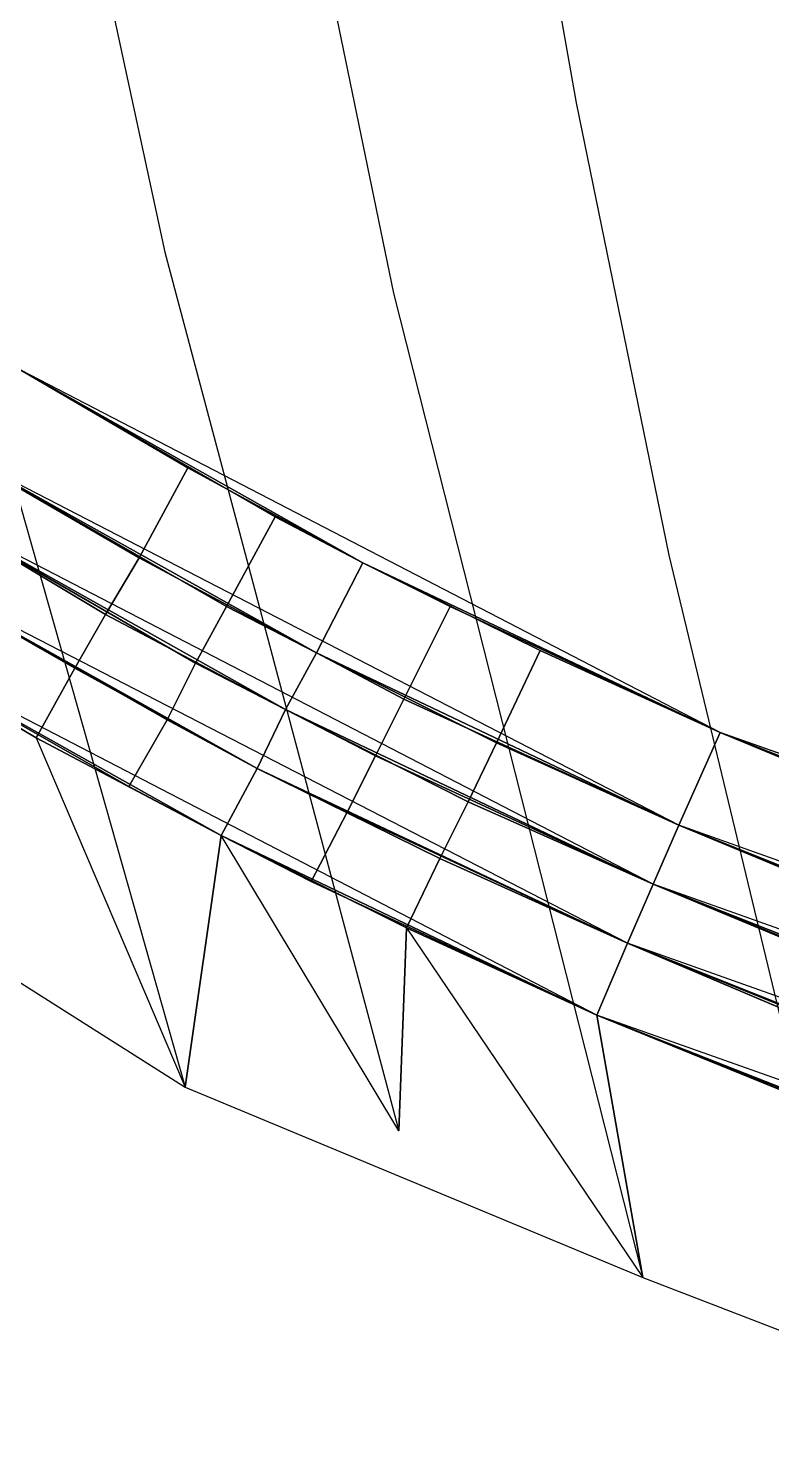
# Model space of a CAD drawing. Extents: x -24.1 to 24.1, y -24.4 to 24.4.
# Drawn here: x -11.64 to -8.75, y -23.41 to -17.88 of the extents above; entities that cross this region are included whole.
import ezdxf

# ---------------------------------------------------------------- set-up
doc = ezdxf.new("R2010")
doc.units = 0
doc.header["$MEASUREMENT"] = 0
for name, color, linetype in [('Concrete bases crown', 7, 'CONTINUOUS'), ('Concrete bases crown bottom', 7, 'CONTINUOUS'), ('Concrete bases crown side1', 7, 'CONTINUOUS'), ('Concrete bases crown side2', 7, 'CONTINUOUS'), ('Concrete bases crown side3', 7, 'CONTINUOUS'), ('Concrete bases crown side4', 7, 'CONTINUOUS'), ('Concrete bases crown top', 7, 'CONTINUOUS'), ('FEA3', 7, 'CONTINUOUS'), ('Mappers', 7, 'CONTINUOUS'), ('SupportsSph', 7, 'CONTINUOUS'), ('TendonPoints3', 7, 'CONTINUOUS'), ('Tendons 1 internal', 7, 'CONTINUOUS'), ('Tendons 2 external', 7, 'CONTINUOUS'), ('Tendons 3 middle', 7, 'CONTINUOUS'), ('UpperTendons', 7, 'CONTINUOUS'), ('UpperTendons Crown', 7, 'CONTINUOUS')]:
    doc.layers.add(name, color=color, linetype=linetype)

msp = doc.modelspace()

# ---------------------------------------------------------------- linework, layer by layer
at = {"layer": 'Concrete bases crown'}
for points in [[(-8.95, -20.62, 58.95), (-11.67, -19.21, 58.95), (-10.34, -19.96, 57.86)], [(-11.67, -19.21, 58.95), (-10.68, -19.78, 57.58), (-10.34, -19.96, 57.86)], [(-11.67, -19.21, 54.58), (-10.34, -19.96, 54.58), (-11.02, -19.59, 55.13)], [(-9.11, -20.98, 58.95), (-11.88, -19.55, 58.95), (-10.52, -20.31, 57.86)], [(-9.11, -20.98, 58.95), (-11.88, -19.55, 58.95), (-10.52, -20.31, 57.86)], [(-11.88, -19.55, 58.95), (-10.87, -20.13, 57.58), (-10.52, -20.31, 57.86)], [(-11.88, -19.55, 58.95), (-10.87, -20.13, 57.58), (-10.52, -20.31, 57.86)], [(-11.88, -19.55, 54.58), (-10.52, -20.31, 54.58), (-11.21, -19.94, 55.13)], [(-11.88, -19.55, 54.58), (-10.52, -20.31, 54.58), (-11.21, -19.94, 55.13)], [(-9.21, -21.21, 58.95), (-12.01, -19.76, 58.95), (-10.64, -20.53, 57.86)], [(-9.21, -21.21, 58.95), (-12.01, -19.76, 58.95), (-10.64, -20.53, 57.86)], [(-12.01, -19.76, 58.95), (-10.99, -20.35, 57.58), (-10.64, -20.53, 57.86)], [(-12.01, -19.76, 58.95), (-10.99, -20.35, 57.58), (-10.64, -20.53, 57.86)], [(-12.01, -19.76, 54.58), (-10.64, -20.53, 54.58), (-11.34, -20.16, 55.13)], [(-12.01, -19.76, 54.58), (-10.64, -20.53, 54.58), (-11.34, -20.16, 55.13)], [(-8.95, -20.62, 58.95), (-10.34, -19.96, 57.86), (-10, -20.13, 57.58)], [(-10.34, -19.96, 54.58), (-8.95, -20.62, 54.58), (-9.65, -20.3, 55.13)], [(-9.31, -21.44, 58.95), (-12.14, -19.98, 58.95), (-10.75, -20.76, 57.86)], [(-9.31, -21.44, 58.95), (-12.14, -19.98, 58.95), (-10.75, -20.76, 57.86)], [(-12.14, -19.98, 58.95), (-11.1, -20.57, 57.58), (-10.75, -20.76, 57.86)], [(-12.14, -19.98, 58.95), (-11.1, -20.57, 57.58), (-10.75, -20.76, 57.86)], [(-12.14, -19.98, 54.58), (-10.75, -20.76, 54.58), (-11.46, -20.37, 55.13)], [(-12.14, -19.98, 54.58), (-10.75, -20.76, 54.58), (-11.46, -20.37, 55.13)], [(-9.43, -21.72, 58.95), (-12.3, -20.23, 58.95), (-10.89, -21.02, 57.86)], [(-12.3, -20.23, 58.95), (-11.25, -20.83, 57.58), (-10.89, -21.02, 57.86)], [(-12.3, -20.23, 54.58), (-10.89, -21.02, 54.58), (-11.61, -20.64, 55.13)], [(-9.11, -20.98, 58.95), (-10.52, -20.31, 57.86), (-10.18, -20.49, 57.58)], [(-9.11, -20.98, 58.95), (-10.52, -20.31, 57.86), (-10.18, -20.49, 57.58)], [(-10.52, -20.31, 54.58), (-9.11, -20.98, 54.58), (-9.82, -20.66, 55.13)], [(-10.52, -20.31, 54.58), (-9.11, -20.98, 54.58), (-9.82, -20.66, 55.13)], [(-9.21, -21.21, 58.95), (-10.64, -20.53, 57.86), (-10.29, -20.71, 57.58)], [(-9.21, -21.21, 58.95), (-10.64, -20.53, 57.86), (-10.29, -20.71, 57.58)], [(-10.64, -20.53, 54.58), (-9.21, -21.21, 54.58), (-9.93, -20.89, 55.13)], [(-10.64, -20.53, 54.58), (-9.21, -21.21, 54.58), (-9.93, -20.89, 55.13)], [(-8.95, -20.62, 58.95), (-7.88, -21.05, 57.58), (-7.53, -21.18, 57.86)], [(-6.06, -21.64, 58.95), (-8.95, -20.62, 58.95), (-7.53, -21.18, 57.86)], [(-8.95, -20.62, 54.58), (-7.53, -21.18, 54.58), (-8.25, -20.91, 55.13)], [(-9.31, -21.44, 58.95), (-10.75, -20.76, 57.86), (-10.4, -20.93, 57.58)], [(-9.31, -21.44, 58.95), (-10.75, -20.76, 57.86), (-10.4, -20.93, 57.58)], [(-10.75, -20.76, 54.58), (-9.31, -21.44, 54.58), (-10.04, -21.11, 55.13)], [(-10.75, -20.76, 54.58), (-9.31, -21.44, 54.58), (-10.04, -21.11, 55.13)], [(-9.11, -20.98, 58.95), (-8.02, -21.42, 57.58), (-7.66, -21.56, 57.86)], [(-9.11, -20.98, 58.95), (-8.02, -21.42, 57.58), (-7.66, -21.56, 57.86)], [(-6.17, -22.03, 58.95), (-9.11, -20.98, 58.95), (-7.66, -21.56, 57.86)], [(-6.17, -22.03, 58.95), (-9.11, -20.98, 58.95), (-7.66, -21.56, 57.86)], [(-9.11, -20.98, 54.58), (-7.66, -21.56, 54.58), (-8.39, -21.28, 55.13)], [(-9.11, -20.98, 54.58), (-7.66, -21.56, 54.58), (-8.39, -21.28, 55.13)], [(-9.43, -21.72, 58.95), (-10.89, -21.02, 57.86), (-10.54, -21.2, 57.58)], [(-10.89, -21.02, 54.58), (-9.43, -21.72, 54.58), (-10.17, -21.38, 55.13)], [(-9.21, -21.21, 58.95), (-8.11, -21.66, 57.58), (-7.74, -21.79, 57.86)], [(-9.21, -21.21, 58.95), (-8.11, -21.66, 57.58), (-7.74, -21.79, 57.86)], [(-6.23, -22.27, 58.95), (-9.21, -21.21, 58.95), (-7.74, -21.79, 57.86)], [(-6.23, -22.27, 58.95), (-9.21, -21.21, 58.95), (-7.74, -21.79, 57.86)], [(-9.21, -21.21, 54.58), (-7.74, -21.79, 54.58), (-8.49, -21.51, 55.13)], [(-9.21, -21.21, 54.58), (-7.74, -21.79, 54.58), (-8.49, -21.51, 55.13)], [(-9.31, -21.44, 58.95), (-8.2, -21.89, 57.58), (-7.83, -22.03, 57.86)], [(-9.31, -21.44, 58.95), (-8.2, -21.89, 57.58), (-7.83, -22.03, 57.86)], [(-6.3, -22.51, 58.95), (-9.31, -21.44, 58.95), (-7.83, -22.03, 57.86)], [(-6.3, -22.51, 58.95), (-9.31, -21.44, 58.95), (-7.83, -22.03, 57.86)], [(-9.31, -21.44, 54.58), (-7.83, -22.03, 54.58), (-8.58, -21.75, 55.13)], [(-9.31, -21.44, 54.58), (-7.83, -22.03, 54.58), (-8.58, -21.75, 55.13)], [(-9.43, -21.72, 58.95), (-8.3, -22.17, 57.58), (-7.93, -22.31, 57.86)], [(-6.38, -22.8, 58.95), (-9.43, -21.72, 58.95), (-7.93, -22.31, 57.86)], [(-9.43, -21.72, 54.58), (-7.93, -22.31, 54.58), (-8.69, -22.02, 55.13)]]:
    msp.add_3dface(points, dxfattribs=at)
at = {"layer": 'Concrete bases crown bottom'}
for points in [[(-11.67, -19.21, 58.95), (-12.65, -18.58, 57.58), (-11.67, -19.21, 56.77), (-10.68, -19.78, 57.58)], [(-11.67, -19.21, 55.67), (-12.32, -18.8, 55.13), (-11.67, -19.21, 54.58), (-11.02, -19.59, 55.13)], [(-11.67, -19.21, 56.77), (-12.32, -18.8, 56.22), (-11.67, -19.21, 55.67), (-11.02, -19.59, 56.22)], [(-11.88, -19.55, 58.95), (-12.87, -18.91, 57.58), (-11.88, -19.55, 56.77), (-10.87, -20.13, 57.58)], [(-12.01, -19.76, 58.95), (-13.02, -19.12, 57.58), (-12.01, -19.76, 56.77), (-10.99, -20.35, 57.58)], [(-11.88, -19.55, 55.67), (-12.54, -19.13, 55.13), (-11.88, -19.55, 54.58), (-11.21, -19.94, 55.13)], [(-11.88, -19.55, 56.77), (-12.54, -19.13, 56.22), (-11.88, -19.55, 55.67), (-11.21, -19.94, 56.22)], [(-11.02, -19.59, 56.22), (-11.67, -19.21, 55.67), (-11.02, -19.59, 55.13), (-10.34, -19.96, 55.67)], [(-10.34, -19.96, 57.13), (-10.68, -19.78, 57.58), (-11.67, -19.21, 56.77), (-11.02, -19.59, 56.22)], [(-12.14, -19.98, 58.95), (-13.16, -19.32, 57.58), (-12.14, -19.98, 56.77), (-11.1, -20.57, 57.58)], [(-12.01, -19.76, 55.67), (-12.68, -19.34, 55.13), (-12.01, -19.76, 54.58), (-11.34, -20.16, 55.13)], [(-12.01, -19.76, 56.77), (-12.68, -19.34, 56.22), (-12.01, -19.76, 55.67), (-11.34, -20.16, 56.22)], [(-12.14, -19.98, 55.67), (-12.82, -19.55, 55.13), (-12.14, -19.98, 54.58), (-11.46, -20.37, 55.13)], [(-12.14, -19.98, 56.77), (-12.82, -19.55, 56.22), (-12.14, -19.98, 55.67), (-11.46, -20.37, 56.22)], [(-11.21, -19.94, 56.22), (-11.88, -19.55, 55.67), (-11.21, -19.94, 55.13), (-10.52, -20.31, 55.67)], [(-10.52, -20.31, 57.13), (-10.87, -20.13, 57.58), (-11.88, -19.55, 56.77), (-11.21, -19.94, 56.22)], [(-10.34, -19.96, 55.67), (-11.02, -19.59, 55.13), (-10.34, -19.96, 54.58), (-9.65, -20.3, 55.13)], [(-9.65, -20.3, 56.22), (-10.34, -19.96, 57.13), (-11.02, -19.59, 56.22), (-10.34, -19.96, 55.67)], [(-11.34, -20.16, 56.22), (-12.01, -19.76, 55.67), (-11.34, -20.16, 55.13), (-10.64, -20.53, 55.67)], [(-10.64, -20.53, 57.13), (-10.99, -20.35, 57.58), (-12.01, -19.76, 56.77), (-11.34, -20.16, 56.22)], [(-10, -20.13, 57.58), (-10.34, -19.96, 57.86), (-10.68, -19.78, 57.58), (-10.34, -19.96, 57.13)], [(-10.52, -20.31, 55.67), (-11.21, -19.94, 55.13), (-10.52, -20.31, 54.58), (-9.82, -20.66, 55.13)], [(-9.82, -20.66, 56.22), (-10.52, -20.31, 57.13), (-11.21, -19.94, 56.22), (-10.52, -20.31, 55.67)], [(-9.65, -20.3, 56.22), (-10.34, -19.96, 55.67), (-9.65, -20.3, 55.13), (-8.95, -20.62, 55.67)], [(-10, -20.13, 57.58), (-10.34, -19.96, 57.13), (-9.65, -20.3, 56.22), (-8.95, -20.62, 56.77)], [(-11.46, -20.37, 56.22), (-12.14, -19.98, 55.67), (-11.46, -20.37, 55.13), (-10.75, -20.76, 55.67)], [(-10.75, -20.76, 57.13), (-11.1, -20.57, 57.58), (-12.14, -19.98, 56.77), (-11.46, -20.37, 56.22)], [(-10.64, -20.53, 55.67), (-11.34, -20.16, 55.13), (-10.64, -20.53, 54.58), (-9.93, -20.89, 55.13)], [(-9.93, -20.89, 56.22), (-10.64, -20.53, 57.13), (-11.34, -20.16, 56.22), (-10.64, -20.53, 55.67)], [(-10.18, -20.49, 57.58), (-10.52, -20.31, 57.86), (-10.87, -20.13, 57.58), (-10.52, -20.31, 57.13)], [(-8.95, -20.62, 58.95), (-10, -20.13, 57.58), (-8.95, -20.62, 56.77), (-7.88, -21.05, 57.58)], [(-10.29, -20.71, 57.58), (-10.64, -20.53, 57.86), (-10.99, -20.35, 57.58), (-10.64, -20.53, 57.13)], [(-9.82, -20.66, 56.22), (-10.52, -20.31, 55.67), (-9.82, -20.66, 55.13), (-9.11, -20.98, 55.67)], [(-10.18, -20.49, 57.58), (-10.52, -20.31, 57.13), (-9.82, -20.66, 56.22), (-9.11, -20.98, 56.77)], [(-8.95, -20.62, 55.67), (-9.65, -20.3, 55.13), (-8.95, -20.62, 54.58), (-8.25, -20.91, 55.13)], [(-8.95, -20.62, 56.77), (-9.65, -20.3, 56.22), (-8.95, -20.62, 55.67), (-8.25, -20.91, 56.22)], [(-10.75, -20.76, 55.67), (-11.46, -20.37, 55.13), (-10.75, -20.76, 54.58), (-10.04, -21.11, 55.13)], [(-10.04, -21.11, 56.22), (-10.75, -20.76, 57.13), (-11.46, -20.37, 56.22), (-10.75, -20.76, 55.67)], [(-9.11, -20.98, 58.95), (-10.18, -20.49, 57.58), (-9.11, -20.98, 56.77), (-8.02, -21.42, 57.58)], [(-10.4, -20.93, 57.58), (-10.75, -20.76, 57.86), (-11.1, -20.57, 57.58), (-10.75, -20.76, 57.13)], [(-9.93, -20.89, 56.22), (-10.64, -20.53, 55.67), (-9.93, -20.89, 55.13), (-9.21, -21.21, 55.67)], [(-10.29, -20.71, 57.58), (-10.64, -20.53, 57.13), (-9.93, -20.89, 56.22), (-9.21, -21.21, 56.77)], [(-8.25, -20.91, 56.22), (-8.95, -20.62, 55.67), (-8.25, -20.91, 55.13), (-7.53, -21.18, 55.67)], [(-7.53, -21.18, 57.13), (-7.88, -21.05, 57.58), (-8.95, -20.62, 56.77), (-8.25, -20.91, 56.22)], [(-9.11, -20.98, 55.67), (-9.82, -20.66, 55.13), (-9.11, -20.98, 54.58), (-8.39, -21.28, 55.13)], [(-9.11, -20.98, 56.77), (-9.82, -20.66, 56.22), (-9.11, -20.98, 55.67), (-8.39, -21.28, 56.22)], [(-9.21, -21.21, 58.95), (-10.29, -20.71, 57.58), (-9.21, -21.21, 56.77), (-8.11, -21.66, 57.58)], [(-10.04, -21.11, 56.22), (-10.75, -20.76, 55.67), (-10.04, -21.11, 55.13), (-9.31, -21.44, 55.67)], [(-10.4, -20.93, 57.58), (-10.75, -20.76, 57.13), (-10.04, -21.11, 56.22), (-9.31, -21.44, 56.77)], [(-9.21, -21.21, 55.67), (-9.93, -20.89, 55.13), (-9.21, -21.21, 54.58), (-8.49, -21.51, 55.13)], [(-9.21, -21.21, 56.77), (-9.93, -20.89, 56.22), (-9.21, -21.21, 55.67), (-8.49, -21.51, 56.22)], [(-9.31, -21.44, 58.95), (-10.4, -20.93, 57.58), (-9.31, -21.44, 56.77), (-8.2, -21.89, 57.58)], [(-8.39, -21.28, 56.22), (-9.11, -20.98, 55.67), (-8.39, -21.28, 55.13), (-7.66, -21.56, 55.67)], [(-7.66, -21.56, 57.13), (-8.02, -21.42, 57.58), (-9.11, -20.98, 56.77), (-8.39, -21.28, 56.22)], [(-9.31, -21.44, 55.67), (-10.04, -21.11, 55.13), (-9.31, -21.44, 54.58), (-8.58, -21.75, 55.13)], [(-9.31, -21.44, 56.77), (-10.04, -21.11, 56.22), (-9.31, -21.44, 55.67), (-8.58, -21.75, 56.22)], [(-8.49, -21.51, 56.22), (-9.21, -21.21, 55.67), (-8.49, -21.51, 55.13), (-7.74, -21.79, 55.67)], [(-7.74, -21.79, 57.13), (-8.11, -21.66, 57.58), (-9.21, -21.21, 56.77), (-8.49, -21.51, 56.22)], [(-8.58, -21.75, 56.22), (-9.31, -21.44, 55.67), (-8.58, -21.75, 55.13), (-7.83, -22.03, 55.67)], [(-7.83, -22.03, 57.13), (-8.2, -21.89, 57.58), (-9.31, -21.44, 56.77), (-8.58, -21.75, 56.22)]]:
    msp.add_3dface(points, dxfattribs=at)
at = {"layer": 'Concrete bases crown side1'}
for points in [[(-11.02, -19.59, 56.22), (-11.67, -19.21, 55.67), (-11.88, -19.55, 55.67), (-11.21, -19.94, 56.22)], [(-11.21, -19.94, 56.22), (-11.88, -19.55, 55.67), (-12.01, -19.76, 55.67), (-11.34, -20.16, 56.22)], [(-10.34, -19.96, 55.67), (-11.02, -19.59, 55.13), (-11.21, -19.94, 55.13), (-10.52, -20.31, 55.67)], [(-11.34, -20.16, 56.22), (-12.01, -19.76, 55.67), (-12.14, -19.98, 55.67), (-11.46, -20.37, 56.22)], [(-10.34, -19.96, 57.13), (-10.68, -19.78, 57.58), (-10.87, -20.13, 57.58), (-10.52, -20.31, 57.13)], [(-10.52, -20.31, 55.67), (-11.21, -19.94, 55.13), (-11.34, -20.16, 55.13), (-10.64, -20.53, 55.67)], [(-9.65, -20.3, 56.22), (-10.34, -19.96, 57.13), (-10.52, -20.31, 57.13), (-9.82, -20.66, 56.22)], [(-9.65, -20.3, 56.22), (-10.34, -19.96, 55.67), (-10.52, -20.31, 55.67), (-9.82, -20.66, 56.22)], [(-10, -20.13, 57.58), (-10.34, -19.96, 57.13), (-10.52, -20.31, 57.13), (-10.18, -20.49, 57.58)], [(-10, -20.13, 57.58), (-10.34, -19.96, 57.86), (-10.52, -20.31, 57.86), (-10.18, -20.49, 57.58)], [(-11.46, -20.37, 56.22), (-12.14, -19.98, 55.67), (-12.3, -20.23, 55.67), (-11.61, -20.64, 56.22)], [(-10.64, -20.53, 55.67), (-11.34, -20.16, 55.13), (-11.46, -20.37, 55.13), (-10.75, -20.76, 55.67)], [(-10.52, -20.31, 57.13), (-10.87, -20.13, 57.58), (-10.99, -20.35, 57.58), (-10.64, -20.53, 57.13)], [(-8.95, -20.62, 58.95), (-10, -20.13, 57.58), (-10.18, -20.49, 57.58), (-9.11, -20.98, 58.95)], [(-10.64, -20.53, 57.13), (-10.99, -20.35, 57.58), (-11.1, -20.57, 57.58), (-10.75, -20.76, 57.13)], [(-9.82, -20.66, 56.22), (-10.52, -20.31, 57.13), (-10.64, -20.53, 57.13), (-9.93, -20.89, 56.22)], [(-9.82, -20.66, 56.22), (-10.52, -20.31, 55.67), (-10.64, -20.53, 55.67), (-9.93, -20.89, 56.22)], [(-10.18, -20.49, 57.58), (-10.52, -20.31, 57.13), (-10.64, -20.53, 57.13), (-10.29, -20.71, 57.58)], [(-10.18, -20.49, 57.58), (-10.52, -20.31, 57.86), (-10.64, -20.53, 57.86), (-10.29, -20.71, 57.58)], [(-8.95, -20.62, 55.67), (-9.65, -20.3, 55.13), (-9.82, -20.66, 55.13), (-9.11, -20.98, 55.67)], [(-8.95, -20.62, 56.77), (-9.65, -20.3, 56.22), (-9.82, -20.66, 56.22), (-9.11, -20.98, 56.77)], [(-10.75, -20.76, 55.67), (-11.46, -20.37, 55.13), (-11.61, -20.64, 55.13), (-10.89, -21.02, 55.67)], [(-9.11, -20.98, 58.95), (-10.18, -20.49, 57.58), (-10.29, -20.71, 57.58), (-9.21, -21.21, 58.95)], [(-10.75, -20.76, 57.13), (-11.1, -20.57, 57.58), (-11.25, -20.83, 57.58), (-10.89, -21.02, 57.13)], [(-9.93, -20.89, 56.22), (-10.64, -20.53, 57.13), (-10.75, -20.76, 57.13), (-10.04, -21.11, 56.22)], [(-9.93, -20.89, 56.22), (-10.64, -20.53, 55.67), (-10.75, -20.76, 55.67), (-10.04, -21.11, 56.22)], [(-10.29, -20.71, 57.58), (-10.64, -20.53, 57.13), (-10.75, -20.76, 57.13), (-10.4, -20.93, 57.58)], [(-10.29, -20.71, 57.58), (-10.64, -20.53, 57.86), (-10.75, -20.76, 57.86), (-10.4, -20.93, 57.58)], [(-8.25, -20.91, 56.22), (-8.95, -20.62, 55.67), (-9.11, -20.98, 55.67), (-8.39, -21.28, 56.22)], [(-9.11, -20.98, 55.67), (-9.82, -20.66, 55.13), (-9.93, -20.89, 55.13), (-9.21, -21.21, 55.67)], [(-9.11, -20.98, 56.77), (-9.82, -20.66, 56.22), (-9.93, -20.89, 56.22), (-9.21, -21.21, 56.77)], [(-9.21, -21.21, 58.95), (-10.29, -20.71, 57.58), (-10.4, -20.93, 57.58), (-9.31, -21.44, 58.95)], [(-10.04, -21.11, 56.22), (-10.75, -20.76, 57.13), (-10.89, -21.02, 57.13), (-10.17, -21.38, 56.22)], [(-10.04, -21.11, 56.22), (-10.75, -20.76, 55.67), (-10.89, -21.02, 55.67), (-10.17, -21.38, 56.22)], [(-10.4, -20.93, 57.58), (-10.75, -20.76, 57.13), (-10.89, -21.02, 57.13), (-10.54, -21.2, 57.58)], [(-10.4, -20.93, 57.58), (-10.75, -20.76, 57.86), (-10.89, -21.02, 57.86), (-10.54, -21.2, 57.58)], [(-9.21, -21.21, 55.67), (-9.93, -20.89, 55.13), (-10.04, -21.11, 55.13), (-9.31, -21.44, 55.67)], [(-9.21, -21.21, 56.77), (-9.93, -20.89, 56.22), (-10.04, -21.11, 56.22), (-9.31, -21.44, 56.77)], [(-9.31, -21.44, 58.95), (-10.4, -20.93, 57.58), (-10.54, -21.2, 57.58), (-9.43, -21.72, 58.95)], [(-8.39, -21.28, 56.22), (-9.11, -20.98, 55.67), (-9.21, -21.21, 55.67), (-8.49, -21.51, 56.22)], [(-9.31, -21.44, 55.67), (-10.04, -21.11, 55.13), (-10.17, -21.38, 55.13), (-9.43, -21.72, 55.67)], [(-9.31, -21.44, 56.77), (-10.04, -21.11, 56.22), (-10.17, -21.38, 56.22), (-9.43, -21.72, 56.77)], [(-8.49, -21.51, 56.22), (-9.21, -21.21, 55.67), (-9.31, -21.44, 55.67), (-8.58, -21.75, 56.22)], [(-8.58, -21.75, 56.22), (-9.31, -21.44, 55.67), (-9.43, -21.72, 55.67), (-8.69, -22.02, 56.22)]]:
    msp.add_3dface(points, dxfattribs=at)
at = {"layer": 'Concrete bases crown side2'}
for points in [[(-11.67, -19.21, 55.67), (-11.02, -19.59, 55.13), (-11.21, -19.94, 55.13), (-11.88, -19.55, 55.67)], [(-10.68, -19.78, 57.58), (-11.67, -19.21, 56.77), (-11.88, -19.55, 56.77), (-10.87, -20.13, 57.58)], [(-11.88, -19.55, 55.67), (-11.21, -19.94, 55.13), (-11.34, -20.16, 55.13), (-12.01, -19.76, 55.67)], [(-10.87, -20.13, 57.58), (-11.88, -19.55, 56.77), (-12.01, -19.76, 56.77), (-10.99, -20.35, 57.58)], [(-11.02, -19.59, 55.13), (-10.34, -19.96, 54.58), (-10.52, -20.31, 54.58), (-11.21, -19.94, 55.13)], [(-10.34, -19.96, 57.13), (-11.02, -19.59, 56.22), (-11.21, -19.94, 56.22), (-10.52, -20.31, 57.13)], [(-12.01, -19.76, 55.67), (-11.34, -20.16, 55.13), (-11.46, -20.37, 55.13), (-12.14, -19.98, 55.67)], [(-10.99, -20.35, 57.58), (-12.01, -19.76, 56.77), (-12.14, -19.98, 56.77), (-11.1, -20.57, 57.58)], [(-10.34, -19.96, 57.86), (-10.68, -19.78, 57.58), (-10.87, -20.13, 57.58), (-10.52, -20.31, 57.86)], [(-11.21, -19.94, 55.13), (-10.52, -20.31, 54.58), (-10.64, -20.53, 54.58), (-11.34, -20.16, 55.13)], [(-10.52, -20.31, 57.13), (-11.21, -19.94, 56.22), (-11.34, -20.16, 56.22), (-10.64, -20.53, 57.13)], [(-10.34, -19.96, 55.67), (-9.65, -20.3, 55.13), (-9.82, -20.66, 55.13), (-10.52, -20.31, 55.67)], [(-10.34, -19.96, 57.13), (-9.65, -20.3, 56.22), (-9.82, -20.66, 56.22), (-10.52, -20.31, 57.13)], [(-12.14, -19.98, 55.67), (-11.46, -20.37, 55.13), (-11.61, -20.64, 55.13), (-12.3, -20.23, 55.67)], [(-11.1, -20.57, 57.58), (-12.14, -19.98, 56.77), (-12.3, -20.23, 56.77), (-11.25, -20.83, 57.58)], [(-11.34, -20.16, 55.13), (-10.64, -20.53, 54.58), (-10.75, -20.76, 54.58), (-11.46, -20.37, 55.13)], [(-10.64, -20.53, 57.13), (-11.34, -20.16, 56.22), (-11.46, -20.37, 56.22), (-10.75, -20.76, 57.13)], [(-10.52, -20.31, 57.86), (-10.87, -20.13, 57.58), (-10.99, -20.35, 57.58), (-10.64, -20.53, 57.86)], [(-10, -20.13, 57.58), (-8.95, -20.62, 56.77), (-9.11, -20.98, 56.77), (-10.18, -20.49, 57.58)], [(-10.64, -20.53, 57.86), (-10.99, -20.35, 57.58), (-11.1, -20.57, 57.58), (-10.75, -20.76, 57.86)], [(-10.52, -20.31, 55.67), (-9.82, -20.66, 55.13), (-9.93, -20.89, 55.13), (-10.64, -20.53, 55.67)], [(-10.52, -20.31, 57.13), (-9.82, -20.66, 56.22), (-9.93, -20.89, 56.22), (-10.64, -20.53, 57.13)], [(-9.65, -20.3, 55.13), (-8.95, -20.62, 54.58), (-9.11, -20.98, 54.58), (-9.82, -20.66, 55.13)], [(-9.65, -20.3, 56.22), (-8.95, -20.62, 55.67), (-9.11, -20.98, 55.67), (-9.82, -20.66, 56.22)], [(-11.46, -20.37, 55.13), (-10.75, -20.76, 54.58), (-10.89, -21.02, 54.58), (-11.61, -20.64, 55.13)], [(-10.75, -20.76, 57.13), (-11.46, -20.37, 56.22), (-11.61, -20.64, 56.22), (-10.89, -21.02, 57.13)], [(-10.18, -20.49, 57.58), (-9.11, -20.98, 56.77), (-9.21, -21.21, 56.77), (-10.29, -20.71, 57.58)], [(-10.75, -20.76, 57.86), (-11.1, -20.57, 57.58), (-11.25, -20.83, 57.58), (-10.89, -21.02, 57.86)], [(-10.64, -20.53, 55.67), (-9.93, -20.89, 55.13), (-10.04, -21.11, 55.13), (-10.75, -20.76, 55.67)], [(-10.64, -20.53, 57.13), (-9.93, -20.89, 56.22), (-10.04, -21.11, 56.22), (-10.75, -20.76, 57.13)], [(-8.95, -20.62, 55.67), (-8.25, -20.91, 55.13), (-8.39, -21.28, 55.13), (-9.11, -20.98, 55.67)], [(-7.88, -21.05, 57.58), (-8.95, -20.62, 56.77), (-9.11, -20.98, 56.77), (-8.02, -21.42, 57.58)], [(-9.82, -20.66, 55.13), (-9.11, -20.98, 54.58), (-9.21, -21.21, 54.58), (-9.93, -20.89, 55.13)], [(-9.82, -20.66, 56.22), (-9.11, -20.98, 55.67), (-9.21, -21.21, 55.67), (-9.93, -20.89, 56.22)], [(-10.29, -20.71, 57.58), (-9.21, -21.21, 56.77), (-9.31, -21.44, 56.77), (-10.4, -20.93, 57.58)], [(-10.75, -20.76, 55.67), (-10.04, -21.11, 55.13), (-10.17, -21.38, 55.13), (-10.89, -21.02, 55.67)], [(-10.75, -20.76, 57.13), (-10.04, -21.11, 56.22), (-10.17, -21.38, 56.22), (-10.89, -21.02, 57.13)], [(-9.93, -20.89, 55.13), (-9.21, -21.21, 54.58), (-9.31, -21.44, 54.58), (-10.04, -21.11, 55.13)], [(-9.93, -20.89, 56.22), (-9.21, -21.21, 55.67), (-9.31, -21.44, 55.67), (-10.04, -21.11, 56.22)], [(-10.4, -20.93, 57.58), (-9.31, -21.44, 56.77), (-9.43, -21.72, 56.77), (-10.54, -21.2, 57.58)], [(-9.11, -20.98, 55.67), (-8.39, -21.28, 55.13), (-8.49, -21.51, 55.13), (-9.21, -21.21, 55.67)], [(-8.02, -21.42, 57.58), (-9.11, -20.98, 56.77), (-9.21, -21.21, 56.77), (-8.11, -21.66, 57.58)], [(-10.04, -21.11, 55.13), (-9.31, -21.44, 54.58), (-9.43, -21.72, 54.58), (-10.17, -21.38, 55.13)], [(-10.04, -21.11, 56.22), (-9.31, -21.44, 55.67), (-9.43, -21.72, 55.67), (-10.17, -21.38, 56.22)], [(-9.21, -21.21, 55.67), (-8.49, -21.51, 55.13), (-8.58, -21.75, 55.13), (-9.31, -21.44, 55.67)], [(-8.11, -21.66, 57.58), (-9.21, -21.21, 56.77), (-9.31, -21.44, 56.77), (-8.2, -21.89, 57.58)], [(-9.31, -21.44, 55.67), (-8.58, -21.75, 55.13), (-8.69, -22.02, 55.13), (-9.43, -21.72, 55.67)], [(-8.2, -21.89, 57.58), (-9.31, -21.44, 56.77), (-9.43, -21.72, 56.77), (-8.3, -22.17, 57.58)]]:
    msp.add_3dface(points, dxfattribs=at)
at = {"layer": 'Concrete bases crown side3'}
for points in [[(-11.67, -19.21, 54.58), (-11.02, -19.59, 55.13), (-11.21, -19.94, 55.13), (-11.88, -19.55, 54.58)], [(-11.67, -19.21, 56.77), (-11.02, -19.59, 56.22), (-11.21, -19.94, 56.22), (-11.88, -19.55, 56.77)], [(-11.67, -19.21, 55.67), (-11.02, -19.59, 56.22), (-11.21, -19.94, 56.22), (-11.88, -19.55, 55.67)], [(-11.67, -19.21, 56.77), (-10.68, -19.78, 57.58), (-10.87, -20.13, 57.58), (-11.88, -19.55, 56.77)], [(-11.88, -19.55, 54.58), (-11.21, -19.94, 55.13), (-11.34, -20.16, 55.13), (-12.01, -19.76, 54.58)], [(-11.88, -19.55, 56.77), (-11.21, -19.94, 56.22), (-11.34, -20.16, 56.22), (-12.01, -19.76, 56.77)], [(-11.88, -19.55, 55.67), (-11.21, -19.94, 56.22), (-11.34, -20.16, 56.22), (-12.01, -19.76, 55.67)], [(-11.88, -19.55, 56.77), (-10.87, -20.13, 57.58), (-10.99, -20.35, 57.58), (-12.01, -19.76, 56.77)], [(-11.02, -19.59, 55.13), (-10.34, -19.96, 55.67), (-10.52, -20.31, 55.67), (-11.21, -19.94, 55.13)], [(-11.02, -19.59, 56.22), (-10.34, -19.96, 55.67), (-10.52, -20.31, 55.67), (-11.21, -19.94, 56.22)], [(-12.01, -19.76, 54.58), (-11.34, -20.16, 55.13), (-11.46, -20.37, 55.13), (-12.14, -19.98, 54.58)], [(-12.01, -19.76, 56.77), (-11.34, -20.16, 56.22), (-11.46, -20.37, 56.22), (-12.14, -19.98, 56.77)], [(-12.01, -19.76, 55.67), (-11.34, -20.16, 56.22), (-11.46, -20.37, 56.22), (-12.14, -19.98, 55.67)], [(-12.01, -19.76, 56.77), (-10.99, -20.35, 57.58), (-11.1, -20.57, 57.58), (-12.14, -19.98, 56.77)], [(-10.68, -19.78, 57.58), (-10.34, -19.96, 57.13), (-10.52, -20.31, 57.13), (-10.87, -20.13, 57.58)], [(-11.21, -19.94, 55.13), (-10.52, -20.31, 55.67), (-10.64, -20.53, 55.67), (-11.34, -20.16, 55.13)], [(-11.21, -19.94, 56.22), (-10.52, -20.31, 55.67), (-10.64, -20.53, 55.67), (-11.34, -20.16, 56.22)], [(-10.34, -19.96, 54.58), (-9.65, -20.3, 55.13), (-9.82, -20.66, 55.13), (-10.52, -20.31, 54.58)], [(-12.14, -19.98, 54.58), (-11.46, -20.37, 55.13), (-11.61, -20.64, 55.13), (-12.3, -20.23, 54.58)], [(-12.14, -19.98, 56.77), (-11.46, -20.37, 56.22), (-11.61, -20.64, 56.22), (-12.3, -20.23, 56.77)], [(-12.14, -19.98, 55.67), (-11.46, -20.37, 56.22), (-11.61, -20.64, 56.22), (-12.3, -20.23, 55.67)], [(-12.14, -19.98, 56.77), (-11.1, -20.57, 57.58), (-11.25, -20.83, 57.58), (-12.3, -20.23, 56.77)], [(-11.34, -20.16, 55.13), (-10.64, -20.53, 55.67), (-10.75, -20.76, 55.67), (-11.46, -20.37, 55.13)], [(-11.34, -20.16, 56.22), (-10.64, -20.53, 55.67), (-10.75, -20.76, 55.67), (-11.46, -20.37, 56.22)], [(-10.87, -20.13, 57.58), (-10.52, -20.31, 57.13), (-10.64, -20.53, 57.13), (-10.99, -20.35, 57.58)], [(-10.99, -20.35, 57.58), (-10.64, -20.53, 57.13), (-10.75, -20.76, 57.13), (-11.1, -20.57, 57.58)], [(-10.52, -20.31, 54.58), (-9.82, -20.66, 55.13), (-9.93, -20.89, 55.13), (-10.64, -20.53, 54.58)], [(-9.65, -20.3, 55.13), (-8.95, -20.62, 55.67), (-9.11, -20.98, 55.67), (-9.82, -20.66, 55.13)], [(-9.65, -20.3, 56.22), (-8.95, -20.62, 56.77), (-9.11, -20.98, 56.77), (-9.82, -20.66, 56.22)], [(-11.46, -20.37, 55.13), (-10.75, -20.76, 55.67), (-10.89, -21.02, 55.67), (-11.61, -20.64, 55.13)], [(-11.46, -20.37, 56.22), (-10.75, -20.76, 55.67), (-10.89, -21.02, 55.67), (-11.61, -20.64, 56.22)], [(-11.1, -20.57, 57.58), (-10.75, -20.76, 57.13), (-10.89, -21.02, 57.13), (-11.25, -20.83, 57.58)], [(-10.64, -20.53, 54.58), (-9.93, -20.89, 55.13), (-10.04, -21.11, 55.13), (-10.75, -20.76, 54.58)], [(-8.95, -20.62, 54.58), (-8.25, -20.91, 55.13), (-8.39, -21.28, 55.13), (-9.11, -20.98, 54.58)], [(-8.95, -20.62, 55.67), (-8.25, -20.91, 56.22), (-8.39, -21.28, 56.22), (-9.11, -20.98, 55.67)], [(-8.95, -20.62, 56.77), (-8.25, -20.91, 56.22), (-8.39, -21.28, 56.22), (-9.11, -20.98, 56.77)], [(-8.95, -20.62, 56.77), (-7.88, -21.05, 57.58), (-8.02, -21.42, 57.58), (-9.11, -20.98, 56.77)], [(-9.82, -20.66, 55.13), (-9.11, -20.98, 55.67), (-9.21, -21.21, 55.67), (-9.93, -20.89, 55.13)], [(-9.82, -20.66, 56.22), (-9.11, -20.98, 56.77), (-9.21, -21.21, 56.77), (-9.93, -20.89, 56.22)], [(-10.75, -20.76, 54.58), (-10.04, -21.11, 55.13), (-10.17, -21.38, 55.13), (-10.89, -21.02, 54.58)], [(-9.93, -20.89, 55.13), (-9.21, -21.21, 55.67), (-9.31, -21.44, 55.67), (-10.04, -21.11, 55.13)], [(-9.93, -20.89, 56.22), (-9.21, -21.21, 56.77), (-9.31, -21.44, 56.77), (-10.04, -21.11, 56.22)], [(-9.11, -20.98, 54.58), (-8.39, -21.28, 55.13), (-8.49, -21.51, 55.13), (-9.21, -21.21, 54.58)], [(-9.11, -20.98, 55.67), (-8.39, -21.28, 56.22), (-8.49, -21.51, 56.22), (-9.21, -21.21, 55.67)], [(-9.11, -20.98, 56.77), (-8.39, -21.28, 56.22), (-8.49, -21.51, 56.22), (-9.21, -21.21, 56.77)], [(-9.11, -20.98, 56.77), (-8.02, -21.42, 57.58), (-8.11, -21.66, 57.58), (-9.21, -21.21, 56.77)], [(-10.04, -21.11, 55.13), (-9.31, -21.44, 55.67), (-9.43, -21.72, 55.67), (-10.17, -21.38, 55.13)], [(-10.04, -21.11, 56.22), (-9.31, -21.44, 56.77), (-9.43, -21.72, 56.77), (-10.17, -21.38, 56.22)], [(-9.21, -21.21, 54.58), (-8.49, -21.51, 55.13), (-8.58, -21.75, 55.13), (-9.31, -21.44, 54.58)], [(-9.21, -21.21, 55.67), (-8.49, -21.51, 56.22), (-8.58, -21.75, 56.22), (-9.31, -21.44, 55.67)], [(-9.21, -21.21, 56.77), (-8.49, -21.51, 56.22), (-8.58, -21.75, 56.22), (-9.31, -21.44, 56.77)], [(-9.21, -21.21, 56.77), (-8.11, -21.66, 57.58), (-8.2, -21.89, 57.58), (-9.31, -21.44, 56.77)], [(-9.31, -21.44, 54.58), (-8.58, -21.75, 55.13), (-8.69, -22.02, 55.13), (-9.43, -21.72, 54.58)], [(-9.31, -21.44, 55.67), (-8.58, -21.75, 56.22), (-8.69, -22.02, 56.22), (-9.43, -21.72, 55.67)], [(-9.31, -21.44, 56.77), (-8.58, -21.75, 56.22), (-8.69, -22.02, 56.22), (-9.43, -21.72, 56.77)], [(-9.31, -21.44, 56.77), (-8.2, -21.89, 57.58), (-8.3, -22.17, 57.58), (-9.43, -21.72, 56.77)]]:
    msp.add_3dface(points, dxfattribs=at)
at = {"layer": 'Concrete bases crown side4'}
for points in [[(-11.02, -19.59, 55.13), (-11.67, -19.21, 55.67), (-11.88, -19.55, 55.67), (-11.21, -19.94, 55.13)], [(-11.02, -19.59, 56.22), (-11.67, -19.21, 56.77), (-11.88, -19.55, 56.77), (-11.21, -19.94, 56.22)], [(-10.68, -19.78, 57.58), (-11.67, -19.21, 58.95), (-11.88, -19.55, 58.95), (-10.87, -20.13, 57.58)], [(-11.21, -19.94, 55.13), (-11.88, -19.55, 55.67), (-12.01, -19.76, 55.67), (-11.34, -20.16, 55.13)], [(-11.21, -19.94, 56.22), (-11.88, -19.55, 56.77), (-12.01, -19.76, 56.77), (-11.34, -20.16, 56.22)], [(-10.87, -20.13, 57.58), (-11.88, -19.55, 58.95), (-12.01, -19.76, 58.95), (-10.99, -20.35, 57.58)], [(-10.34, -19.96, 55.67), (-11.02, -19.59, 56.22), (-11.21, -19.94, 56.22), (-10.52, -20.31, 55.67)], [(-11.02, -19.59, 56.22), (-10.34, -19.96, 57.13), (-10.52, -20.31, 57.13), (-11.21, -19.94, 56.22)], [(-11.34, -20.16, 55.13), (-12.01, -19.76, 55.67), (-12.14, -19.98, 55.67), (-11.46, -20.37, 55.13)], [(-11.34, -20.16, 56.22), (-12.01, -19.76, 56.77), (-12.14, -19.98, 56.77), (-11.46, -20.37, 56.22)], [(-10.99, -20.35, 57.58), (-12.01, -19.76, 58.95), (-12.14, -19.98, 58.95), (-11.1, -20.57, 57.58)], [(-10.52, -20.31, 55.67), (-11.21, -19.94, 56.22), (-11.34, -20.16, 56.22), (-10.64, -20.53, 55.67)], [(-11.21, -19.94, 56.22), (-10.52, -20.31, 57.13), (-10.64, -20.53, 57.13), (-11.34, -20.16, 56.22)], [(-9.65, -20.3, 55.13), (-10.34, -19.96, 55.67), (-10.52, -20.31, 55.67), (-9.82, -20.66, 55.13)], [(-10.34, -19.96, 55.67), (-9.65, -20.3, 56.22), (-9.82, -20.66, 56.22), (-10.52, -20.31, 55.67)], [(-10.34, -19.96, 57.13), (-10, -20.13, 57.58), (-10.18, -20.49, 57.58), (-10.52, -20.31, 57.13)], [(-11.46, -20.37, 55.13), (-12.14, -19.98, 55.67), (-12.3, -20.23, 55.67), (-11.61, -20.64, 55.13)], [(-11.46, -20.37, 56.22), (-12.14, -19.98, 56.77), (-12.3, -20.23, 56.77), (-11.61, -20.64, 56.22)], [(-11.1, -20.57, 57.58), (-12.14, -19.98, 58.95), (-12.3, -20.23, 58.95), (-11.25, -20.83, 57.58)], [(-10.64, -20.53, 55.67), (-11.34, -20.16, 56.22), (-11.46, -20.37, 56.22), (-10.75, -20.76, 55.67)], [(-11.34, -20.16, 56.22), (-10.64, -20.53, 57.13), (-10.75, -20.76, 57.13), (-11.46, -20.37, 56.22)], [(-8.95, -20.62, 56.77), (-10, -20.13, 57.58), (-10.18, -20.49, 57.58), (-9.11, -20.98, 56.77)], [(-9.82, -20.66, 55.13), (-10.52, -20.31, 55.67), (-10.64, -20.53, 55.67), (-9.93, -20.89, 55.13)], [(-10.52, -20.31, 55.67), (-9.82, -20.66, 56.22), (-9.93, -20.89, 56.22), (-10.64, -20.53, 55.67)], [(-10.52, -20.31, 57.13), (-10.18, -20.49, 57.58), (-10.29, -20.71, 57.58), (-10.64, -20.53, 57.13)], [(-8.95, -20.62, 55.67), (-9.65, -20.3, 56.22), (-9.82, -20.66, 56.22), (-9.11, -20.98, 55.67)], [(-10.75, -20.76, 55.67), (-11.46, -20.37, 56.22), (-11.61, -20.64, 56.22), (-10.89, -21.02, 55.67)], [(-11.46, -20.37, 56.22), (-10.75, -20.76, 57.13), (-10.89, -21.02, 57.13), (-11.61, -20.64, 56.22)], [(-9.11, -20.98, 56.77), (-10.18, -20.49, 57.58), (-10.29, -20.71, 57.58), (-9.21, -21.21, 56.77)], [(-9.93, -20.89, 55.13), (-10.64, -20.53, 55.67), (-10.75, -20.76, 55.67), (-10.04, -21.11, 55.13)], [(-10.64, -20.53, 55.67), (-9.93, -20.89, 56.22), (-10.04, -21.11, 56.22), (-10.75, -20.76, 55.67)], [(-10.64, -20.53, 57.13), (-10.29, -20.71, 57.58), (-10.4, -20.93, 57.58), (-10.75, -20.76, 57.13)], [(-8.25, -20.91, 55.13), (-8.95, -20.62, 55.67), (-9.11, -20.98, 55.67), (-8.39, -21.28, 55.13)], [(-8.25, -20.91, 56.22), (-8.95, -20.62, 56.77), (-9.11, -20.98, 56.77), (-8.39, -21.28, 56.22)], [(-7.88, -21.05, 57.58), (-8.95, -20.62, 58.95), (-9.11, -20.98, 58.95), (-8.02, -21.42, 57.58)], [(-9.11, -20.98, 55.67), (-9.82, -20.66, 56.22), (-9.93, -20.89, 56.22), (-9.21, -21.21, 55.67)], [(-9.21, -21.21, 56.77), (-10.29, -20.71, 57.58), (-10.4, -20.93, 57.58), (-9.31, -21.44, 56.77)], [(-10.04, -21.11, 55.13), (-10.75, -20.76, 55.67), (-10.89, -21.02, 55.67), (-10.17, -21.38, 55.13)], [(-10.75, -20.76, 55.67), (-10.04, -21.11, 56.22), (-10.17, -21.38, 56.22), (-10.89, -21.02, 55.67)], [(-10.75, -20.76, 57.13), (-10.4, -20.93, 57.58), (-10.54, -21.2, 57.58), (-10.89, -21.02, 57.13)], [(-9.21, -21.21, 55.67), (-9.93, -20.89, 56.22), (-10.04, -21.11, 56.22), (-9.31, -21.44, 55.67)], [(-9.31, -21.44, 56.77), (-10.4, -20.93, 57.58), (-10.54, -21.2, 57.58), (-9.43, -21.72, 56.77)], [(-8.39, -21.28, 55.13), (-9.11, -20.98, 55.67), (-9.21, -21.21, 55.67), (-8.49, -21.51, 55.13)], [(-8.39, -21.28, 56.22), (-9.11, -20.98, 56.77), (-9.21, -21.21, 56.77), (-8.49, -21.51, 56.22)], [(-8.02, -21.42, 57.58), (-9.11, -20.98, 58.95), (-9.21, -21.21, 58.95), (-8.11, -21.66, 57.58)], [(-9.31, -21.44, 55.67), (-10.04, -21.11, 56.22), (-10.17, -21.38, 56.22), (-9.43, -21.72, 55.67)], [(-8.49, -21.51, 55.13), (-9.21, -21.21, 55.67), (-9.31, -21.44, 55.67), (-8.58, -21.75, 55.13)], [(-8.49, -21.51, 56.22), (-9.21, -21.21, 56.77), (-9.31, -21.44, 56.77), (-8.58, -21.75, 56.22)], [(-8.11, -21.66, 57.58), (-9.21, -21.21, 58.95), (-9.31, -21.44, 58.95), (-8.2, -21.89, 57.58)], [(-8.58, -21.75, 55.13), (-9.31, -21.44, 55.67), (-9.43, -21.72, 55.67), (-8.69, -22.02, 55.13)], [(-8.58, -21.75, 56.22), (-9.31, -21.44, 56.77), (-9.43, -21.72, 56.77), (-8.69, -22.02, 56.22)], [(-8.2, -21.89, 57.58), (-9.31, -21.44, 58.95), (-9.43, -21.72, 58.95), (-8.3, -22.17, 57.58)]]:
    msp.add_3dface(points, dxfattribs=at)
at = {"layer": 'Concrete bases crown top'}
for points in [[(-11.88, -19.55, 58.95), (-12.87, -18.91, 57.58), (-11.88, -19.55, 56.77), (-10.87, -20.13, 57.58)], [(-12.01, -19.76, 58.95), (-13.02, -19.12, 57.58), (-12.01, -19.76, 56.77), (-10.99, -20.35, 57.58)], [(-11.88, -19.55, 55.67), (-12.54, -19.13, 55.13), (-11.88, -19.55, 54.58), (-11.21, -19.94, 55.13)], [(-11.88, -19.55, 56.77), (-12.54, -19.13, 56.22), (-11.88, -19.55, 55.67), (-11.21, -19.94, 56.22)], [(-12.14, -19.98, 58.95), (-13.16, -19.32, 57.58), (-12.14, -19.98, 56.77), (-11.1, -20.57, 57.58)], [(-12.01, -19.76, 55.67), (-12.68, -19.34, 55.13), (-12.01, -19.76, 54.58), (-11.34, -20.16, 55.13)], [(-12.01, -19.76, 56.77), (-12.68, -19.34, 56.22), (-12.01, -19.76, 55.67), (-11.34, -20.16, 56.22)], [(-12.3, -20.23, 58.95), (-13.32, -19.57, 57.58), (-12.3, -20.23, 56.77), (-11.25, -20.83, 57.58)], [(-12.14, -19.98, 55.67), (-12.82, -19.55, 55.13), (-12.14, -19.98, 54.58), (-11.46, -20.37, 55.13)], [(-12.14, -19.98, 56.77), (-12.82, -19.55, 56.22), (-12.14, -19.98, 55.67), (-11.46, -20.37, 56.22)], [(-11.21, -19.94, 56.22), (-11.88, -19.55, 55.67), (-11.21, -19.94, 55.13), (-10.52, -20.31, 55.67)], [(-10.52, -20.31, 57.13), (-10.87, -20.13, 57.58), (-11.88, -19.55, 56.77), (-11.21, -19.94, 56.22)], [(-11.34, -20.16, 56.22), (-12.01, -19.76, 55.67), (-11.34, -20.16, 55.13), (-10.64, -20.53, 55.67)], [(-10.64, -20.53, 57.13), (-10.99, -20.35, 57.58), (-12.01, -19.76, 56.77), (-11.34, -20.16, 56.22)], [(-12.3, -20.23, 55.67), (-12.98, -19.8, 55.13), (-12.3, -20.23, 54.58), (-11.61, -20.64, 55.13)], [(-12.3, -20.23, 56.77), (-12.98, -19.8, 56.22), (-12.3, -20.23, 55.67), (-11.61, -20.64, 56.22)], [(-10.52, -20.31, 55.67), (-11.21, -19.94, 55.13), (-10.52, -20.31, 54.58), (-9.82, -20.66, 55.13)], [(-9.82, -20.66, 56.22), (-10.52, -20.31, 57.13), (-11.21, -19.94, 56.22), (-10.52, -20.31, 55.67)], [(-11.46, -20.37, 56.22), (-12.14, -19.98, 55.67), (-11.46, -20.37, 55.13), (-10.75, -20.76, 55.67)], [(-10.75, -20.76, 57.13), (-11.1, -20.57, 57.58), (-12.14, -19.98, 56.77), (-11.46, -20.37, 56.22)], [(-10.64, -20.53, 55.67), (-11.34, -20.16, 55.13), (-10.64, -20.53, 54.58), (-9.93, -20.89, 55.13)], [(-9.93, -20.89, 56.22), (-10.64, -20.53, 57.13), (-11.34, -20.16, 56.22), (-10.64, -20.53, 55.67)], [(-10.18, -20.49, 57.58), (-10.52, -20.31, 57.86), (-10.87, -20.13, 57.58), (-10.52, -20.31, 57.13)], [(-11.61, -20.64, 56.22), (-12.3, -20.23, 55.67), (-11.61, -20.64, 55.13), (-10.89, -21.02, 55.67)], [(-10.89, -21.02, 57.13), (-11.25, -20.83, 57.58), (-12.3, -20.23, 56.77), (-11.61, -20.64, 56.22)], [(-10.29, -20.71, 57.58), (-10.64, -20.53, 57.86), (-10.99, -20.35, 57.58), (-10.64, -20.53, 57.13)], [(-9.82, -20.66, 56.22), (-10.52, -20.31, 55.67), (-9.82, -20.66, 55.13), (-9.11, -20.98, 55.67)], [(-10.18, -20.49, 57.58), (-10.52, -20.31, 57.13), (-9.82, -20.66, 56.22), (-9.11, -20.98, 56.77)], [(-10.75, -20.76, 55.67), (-11.46, -20.37, 55.13), (-10.75, -20.76, 54.58), (-10.04, -21.11, 55.13)], [(-10.04, -21.11, 56.22), (-10.75, -20.76, 57.13), (-11.46, -20.37, 56.22), (-10.75, -20.76, 55.67)], [(-9.11, -20.98, 58.95), (-10.18, -20.49, 57.58), (-9.11, -20.98, 56.77), (-8.02, -21.42, 57.58)], [(-10.4, -20.93, 57.58), (-10.75, -20.76, 57.86), (-11.1, -20.57, 57.58), (-10.75, -20.76, 57.13)], [(-9.93, -20.89, 56.22), (-10.64, -20.53, 55.67), (-9.93, -20.89, 55.13), (-9.21, -21.21, 55.67)], [(-10.29, -20.71, 57.58), (-10.64, -20.53, 57.13), (-9.93, -20.89, 56.22), (-9.21, -21.21, 56.77)], [(-10.89, -21.02, 55.67), (-11.61, -20.64, 55.13), (-10.89, -21.02, 54.58), (-10.17, -21.38, 55.13)], [(-10.17, -21.38, 56.22), (-10.89, -21.02, 57.13), (-11.61, -20.64, 56.22), (-10.89, -21.02, 55.67)], [(-9.11, -20.98, 55.67), (-9.82, -20.66, 55.13), (-9.11, -20.98, 54.58), (-8.39, -21.28, 55.13)], [(-9.11, -20.98, 56.77), (-9.82, -20.66, 56.22), (-9.11, -20.98, 55.67), (-8.39, -21.28, 56.22)], [(-9.21, -21.21, 58.95), (-10.29, -20.71, 57.58), (-9.21, -21.21, 56.77), (-8.11, -21.66, 57.58)], [(-10.04, -21.11, 56.22), (-10.75, -20.76, 55.67), (-10.04, -21.11, 55.13), (-9.31, -21.44, 55.67)], [(-10.4, -20.93, 57.58), (-10.75, -20.76, 57.13), (-10.04, -21.11, 56.22), (-9.31, -21.44, 56.77)], [(-10.54, -21.2, 57.58), (-10.89, -21.02, 57.86), (-11.25, -20.83, 57.58), (-10.89, -21.02, 57.13)], [(-9.21, -21.21, 55.67), (-9.93, -20.89, 55.13), (-9.21, -21.21, 54.58), (-8.49, -21.51, 55.13)], [(-9.21, -21.21, 56.77), (-9.93, -20.89, 56.22), (-9.21, -21.21, 55.67), (-8.49, -21.51, 56.22)], [(-9.31, -21.44, 58.95), (-10.4, -20.93, 57.58), (-9.31, -21.44, 56.77), (-8.2, -21.89, 57.58)], [(-8.39, -21.28, 56.22), (-9.11, -20.98, 55.67), (-8.39, -21.28, 55.13), (-7.66, -21.56, 55.67)], [(-7.66, -21.56, 57.13), (-8.02, -21.42, 57.58), (-9.11, -20.98, 56.77), (-8.39, -21.28, 56.22)], [(-10.17, -21.38, 56.22), (-10.89, -21.02, 55.67), (-10.17, -21.38, 55.13), (-9.43, -21.72, 55.67)], [(-10.54, -21.2, 57.58), (-10.89, -21.02, 57.13), (-10.17, -21.38, 56.22), (-9.43, -21.72, 56.77)], [(-9.31, -21.44, 55.67), (-10.04, -21.11, 55.13), (-9.31, -21.44, 54.58), (-8.58, -21.75, 55.13)], [(-9.31, -21.44, 56.77), (-10.04, -21.11, 56.22), (-9.31, -21.44, 55.67), (-8.58, -21.75, 56.22)], [(-9.43, -21.72, 58.95), (-10.54, -21.2, 57.58), (-9.43, -21.72, 56.77), (-8.3, -22.17, 57.58)], [(-8.49, -21.51, 56.22), (-9.21, -21.21, 55.67), (-8.49, -21.51, 55.13), (-7.74, -21.79, 55.67)], [(-7.74, -21.79, 57.13), (-8.11, -21.66, 57.58), (-9.21, -21.21, 56.77), (-8.49, -21.51, 56.22)], [(-9.43, -21.72, 55.67), (-10.17, -21.38, 55.13), (-9.43, -21.72, 54.58), (-8.69, -22.02, 55.13)], [(-9.43, -21.72, 56.77), (-10.17, -21.38, 56.22), (-9.43, -21.72, 55.67), (-8.69, -22.02, 56.22)], [(-8.58, -21.75, 56.22), (-9.31, -21.44, 55.67), (-8.58, -21.75, 55.13), (-7.83, -22.03, 55.67)], [(-7.83, -22.03, 57.13), (-8.2, -21.89, 57.58), (-9.31, -21.44, 56.77), (-8.58, -21.75, 56.22)], [(-8.69, -22.02, 56.22), (-9.43, -21.72, 55.67), (-8.69, -22.02, 55.13), (-7.93, -22.31, 55.67)], [(-7.93, -22.31, 57.13), (-8.3, -22.17, 57.58), (-9.43, -21.72, 56.77), (-8.69, -22.02, 56.22)]]:
    msp.add_3dface(points, dxfattribs=at)
at = {"layer": 'FEA3'}
for p, q in [((-8.95, -20.62, 58.95), (-11.67, -19.21, 58.95)), ((-10.34, -19.96, 54.58), (-11.67, -19.21, 54.58)), ((-8.95, -20.62, 54.58), (-10.34, -19.96, 54.58)), ((-6.06, -21.64, 58.95), (-8.95, -20.62, 58.95)), ((-7.53, -21.18, 54.58), (-8.95, -20.62, 54.58))]:
    msp.add_line(p, q, dxfattribs=at)
for points in [[(-11.67, -19.21, 58.95), (-12.65, -18.58, 57.58), (-11.67, -19.21, 56.77), (-10.68, -19.78, 57.58)], [(-11.67, -19.21, 55.67), (-12.32, -18.8, 55.13), (-11.67, -19.21, 54.58), (-11.02, -19.59, 55.13)], [(-11.67, -19.21, 56.77), (-12.32, -18.8, 56.22), (-11.67, -19.21, 55.67), (-11.02, -19.59, 56.22)], [(-11.67, -19.21, 58.95), (-10.68, -19.78, 57.58), (-10.34, -19.96, 57.86)], [(-8.95, -20.62, 58.95), (-11.67, -19.21, 58.95), (-10.34, -19.96, 57.86)], [(-11.02, -19.59, 56.22), (-11.67, -19.21, 55.67), (-11.02, -19.59, 55.13), (-10.34, -19.96, 55.67)], [(-10.34, -19.96, 57.13), (-10.68, -19.78, 57.58), (-11.67, -19.21, 56.77), (-11.02, -19.59, 56.22)], [(-11.67, -19.21, 54.58), (-10.34, -19.96, 54.58), (-11.02, -19.59, 55.13)], [(-10.34, -19.96, 55.67), (-11.02, -19.59, 55.13), (-10.34, -19.96, 54.58), (-9.65, -20.3, 55.13)], [(-9.65, -20.3, 56.22), (-10.34, -19.96, 57.13), (-11.02, -19.59, 56.22), (-10.34, -19.96, 55.67)], [(-10, -20.13, 57.58), (-10.34, -19.96, 57.86), (-10.68, -19.78, 57.58), (-10.34, -19.96, 57.13)], [(-8.95, -20.62, 58.95), (-10.34, -19.96, 57.86), (-10, -20.13, 57.58)], [(-9.65, -20.3, 56.22), (-10.34, -19.96, 55.67), (-9.65, -20.3, 55.13), (-8.95, -20.62, 55.67)], [(-8.95, -20.62, 56.77), (-10, -20.13, 57.58), (-10.34, -19.96, 57.13), (-9.65, -20.3, 56.22)], [(-10.34, -19.96, 54.58), (-8.95, -20.62, 54.58), (-9.65, -20.3, 55.13)], [(-8.95, -20.62, 58.95), (-10, -20.13, 57.58), (-8.95, -20.62, 56.77), (-7.88, -21.05, 57.58)], [(-8.95, -20.62, 55.67), (-9.65, -20.3, 55.13), (-8.95, -20.62, 54.58), (-8.25, -20.91, 55.13)], [(-8.95, -20.62, 56.77), (-9.65, -20.3, 56.22), (-8.95, -20.62, 55.67), (-8.25, -20.91, 56.22)], [(-6.06, -21.64, 58.95), (-8.95, -20.62, 58.95), (-7.53, -21.18, 57.86)], [(-8.95, -20.62, 58.95), (-7.88, -21.05, 57.58), (-7.53, -21.18, 57.86)], [(-8.25, -20.91, 56.22), (-8.95, -20.62, 55.67), (-8.25, -20.91, 55.13), (-7.53, -21.18, 55.67)], [(-7.53, -21.18, 57.13), (-7.88, -21.05, 57.58), (-8.95, -20.62, 56.77), (-8.25, -20.91, 56.22)], [(-8.95, -20.62, 54.58), (-7.53, -21.18, 54.58), (-8.25, -20.91, 55.13)]]:
    msp.add_3dface(points, dxfattribs=at)
at = {"layer": 'Mappers'}
for p, q in [((-12.97, -20.77, 54.98), (-11.03, -22, 54.87)), ((-11.03, -22, 54.87), (-9.25, -22.74, 54.92)), ((-9.25, -22.74, 54.92), (-7.52, -23.41, 54.89))]:
    msp.add_line(p, q, dxfattribs=at)
at = {"layer": 'SupportsSph'}
for points in [[(-11.61, -20.64, 55.13), (-11.03, -22, 54.87), (-10.89, -21.02, 54.58)], [(-11.03, -22, 54.87), (-10.89, -21.02, 55.67), (-10.89, -21.02, 54.58)], [(-10.89, -21.02, 55.67), (-10.17, -21.38, 55.13), (-10.2, -22.17, 55.07)], [(-10.2, -22.17, 55.07), (-10.17, -21.38, 56.22), (-10.17, -21.38, 55.13)], [(-9.25, -22.74, 54.92), (-9.43, -21.72, 54.58), (-10.17, -21.38, 55.13)], [(-9.25, -22.74, 54.92), (-9.43, -21.72, 55.67), (-9.43, -21.72, 54.58)]]:
    msp.add_3dface(points, dxfattribs=at)
at = {"layer": 'TendonPoints3'}
for p, q in [((-11.69, -16.05, 58.77), (-11.11, -18.75, 57.34)), ((-10.59, -17.12, 58.58), (-10.22, -18.91, 57.58)), ((-9.51, -18.17, 58.31), (-9.15, -19.93, 57.23))]:
    msp.add_line(p, q, dxfattribs=at)
at = {"layer": 'Tendons 1 internal'}
for p, q in [((-11.88, -19.55, 55.67), (-11.21, -19.94, 56.22)), ((-11.21, -19.94, 56.22), (-10.52, -20.31, 57.13)), ((-10.52, -20.31, 57.13), (-10.18, -20.49, 57.58)), ((-10.52, -20.31, 54.58), (-9.82, -20.66, 55.13)), ((-10.18, -20.49, 57.58), (-9.11, -20.98, 58.95)), ((-9.82, -20.66, 55.13), (-9.11, -20.98, 55.67)), ((-9.11, -20.98, 55.67), (-8.39, -21.28, 56.22))]:
    msp.add_line(p, q, dxfattribs=at)
at = {"layer": 'Tendons 2 external'}
for p, q in [((-11.1, -20.57, 57.58), (-12.14, -19.98, 56.77)), ((-12.14, -19.98, 54.58), (-11.46, -20.37, 55.13)), ((-10.75, -20.76, 55.67), (-11.46, -20.37, 55.13)), ((-10.75, -20.76, 57.86), (-11.1, -20.57, 57.58)), ((-10.75, -20.76, 57.86), (-9.31, -21.44, 58.95)), ((-10.04, -21.11, 56.22), (-10.75, -20.76, 55.67)), ((-9.31, -21.44, 56.77), (-10.04, -21.11, 56.22)), ((-8.2, -21.89, 57.58), (-9.31, -21.44, 56.77)), ((-8.58, -21.75, 55.13), (-9.31, -21.44, 54.58))]:
    msp.add_line(p, q, dxfattribs=at)
at = {"layer": 'Tendons 3 middle'}
for p, q in [((-11.34, -20.16, 56.22), (-12.01, -19.76, 56.77)), ((-10.99, -20.35, 57.58), (-12.01, -19.76, 58.95)), ((-12.01, -19.76, 58.95), (-10.64, -20.53, 57.86)), ((-11.34, -20.16, 55.13), (-12.01, -19.76, 55.67)), ((-10.64, -20.53, 55.67), (-11.34, -20.16, 56.22)), ((-10.64, -20.53, 54.58), (-11.34, -20.16, 55.13)), ((-10.64, -20.53, 57.13), (-10.99, -20.35, 57.58)), ((-10.29, -20.71, 57.58), (-10.64, -20.53, 57.86)), ((-9.93, -20.89, 56.22), (-10.64, -20.53, 57.13)), ((-9.93, -20.89, 55.13), (-10.64, -20.53, 55.67)), ((-10.29, -20.71, 57.58), (-9.21, -21.21, 56.77)), ((-9.21, -21.21, 55.67), (-9.93, -20.89, 56.22)), ((-9.93, -20.89, 55.13), (-9.21, -21.21, 54.58)), ((-9.21, -21.21, 56.77), (-8.49, -21.51, 56.22)), ((-9.21, -21.21, 58.95), (-7.74, -21.79, 57.86)), ((-9.21, -21.21, 58.95), (-8.11, -21.66, 57.58)), ((-8.49, -21.51, 55.13), (-9.21, -21.21, 55.67))]:
    msp.add_line(p, q, dxfattribs=at)
at = {"layer": 'UpperTendons'}
for p, q in [((-9.91, -15.91, 59.5), (-9.51, -18.17, 58.31)), ((-12, -18.58, 57.09), (-11.03, -22, 54.87)), ((-11.11, -18.75, 57.34), (-10.2, -22.17, 55.07)), ((-10.22, -18.91, 57.58), (-9.25, -22.74, 54.92)), ((-9.15, -19.93, 57.23), (-8.44, -22.88, 55.08))]:
    msp.add_line(p, q, dxfattribs=at)
at = {"layer": 'UpperTendons Crown'}
for p, q in [((-11.69, -16.05, 58.77), (-11.11, -18.75, 57.34)), ((-10.59, -17.12, 58.58), (-10.22, -18.91, 57.58)), ((-9.51, -18.17, 58.31), (-9.15, -19.93, 57.23))]:
    msp.add_line(p, q, dxfattribs=at)

doc.saveas('drawing.dxf')
